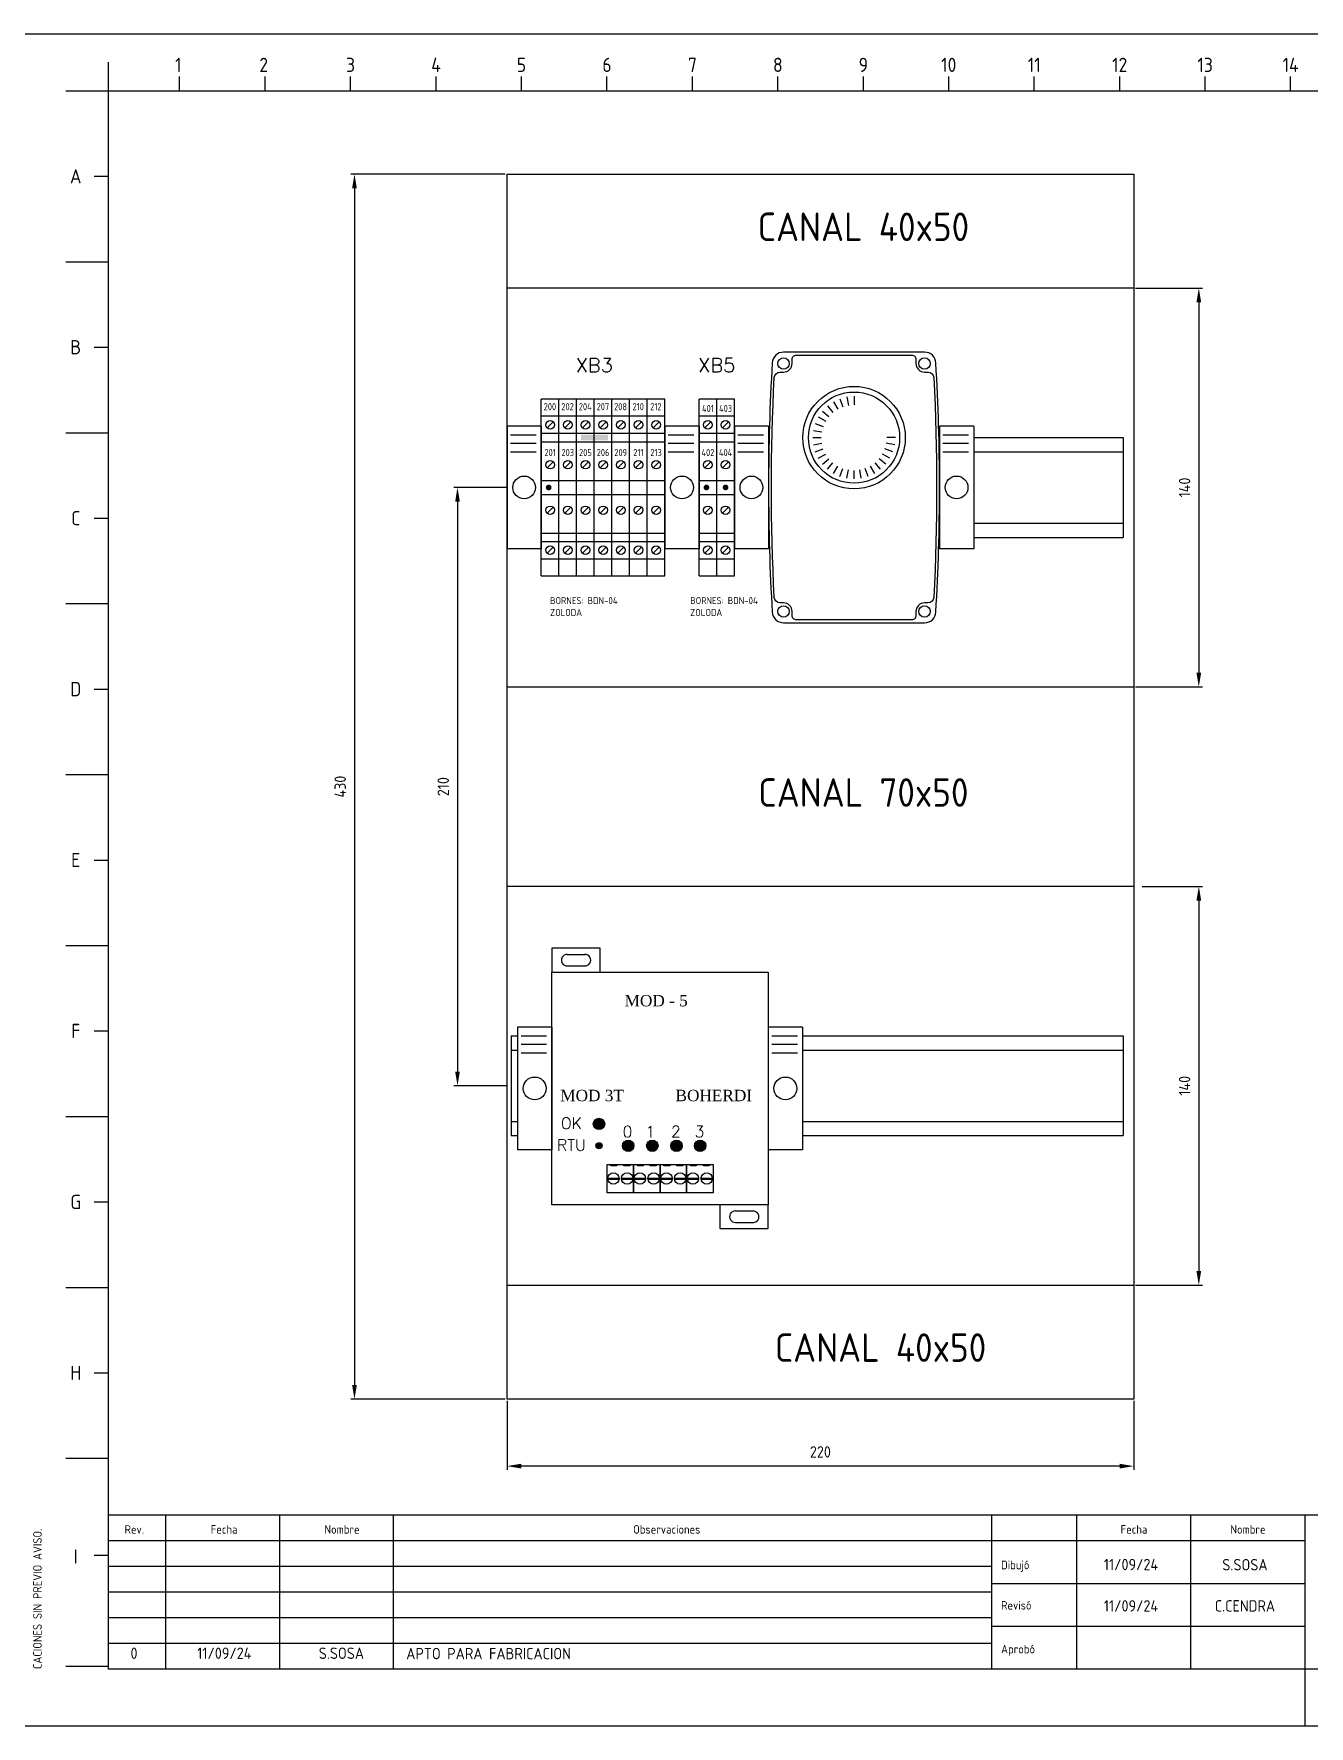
# Model space of a CAD drawing. Header units: millimetres. Extents: x 2272 to 7312, y -3839 to -3184.
# Drawn here: x 3123.4 to 3347.2, y -3839.2 to -3542.2 of the extents above; entities that cross this region are included whole.
import ezdxf
from ezdxf.enums import TextEntityAlignment as Align

# ---------------------------------------------------------------- set-up
doc = ezdxf.new("R2010")
doc.units = ezdxf.units.MM
for name, color, linetype in [('AUXILIAR', 30, 'Continuous'), ('COTAS', 3, 'Continuous'), ('TEXTO', 3, 'Continuous'), ('TEXTOS', 3, 'Continuous')]:
    doc.layers.add(name, color=color, linetype=linetype)
doc.styles.add('ROMANS', font='isocp3.shx')
doc.styles.get("Standard").update_dxf_attribs({"font": 'arial.ttf'})
doc.styles.add('style1', font='arial.ttf', dxfattribs={"height": 1})
doc.styles.add('style2', font='romab___.ttf', dxfattribs={"height": 1})
doc.dimstyles.new('ISO-25', dxfattribs={"dimtxt": 10, "dimasz": 5, "dimexe": 1.25, "dimexo": 0.625, "dimgap": 3, "dimtad": 1, "dimtxsty": 'ROMANS', "dimcen": 2.5, "dimadec": 0, "dimazin": 0, "dimtfac": 1, "dimtmove": 0, "dimatfit": 3, "dimfxl": 1, "dimarcsym": 0})

# ---------------------------------------------------------------- blocks, each defined once
blk = doc.blocks.new('A3-Funcional')
at = {"color": 1, "linetype": 'Continuous'}
for p, q in [((25, 287), (410, 287)), ((25, 10), (25, 287)), ((410, 37), (25, 37)), ((410, 10), (25, 10))]:
    blk.add_line(p, q, dxfattribs=at)
at = {"color": 2, "linetype": 'Continuous'}
for p, q in [((35, 37), (35, 10)), ((55, 37), (55, 10)), ((75, 37), (75, 10)), ((195, 10), (195, 37)), ((215, 10), (215, 37)), ((180, 32.5), (25, 32.5)), ((235, 32.5), (180, 32.5)), ((180, 28), (25, 28)), ((235, 25), (180, 25)), ((180, 23.5), (25, 23.5)), ((180, 19), (25, 19)), ((235, 17.5), (180, 17.5)), ((180, 14.5), (25, 14.5))]:
    blk.add_line(p, q, dxfattribs=at)
at = {"color": 1}
for p, q in [((180, 37), (180, 10)), ((180, 37), (180, 10)), ((235, 37), (235, 10))]:
    blk.add_line(p, q, dxfattribs=at)
blk.add_line((235, 10), (235, 0))
at = {"color": 11}
blk.add_lwpolyline([(0, 0), (0, 297), (420, 297), (420, 0)], close=True, dxfattribs=at)
at = {"layer": 'TEXTOS'}
blk.add_line((25, 287), (25, 292), dxfattribs=at)
at = {"layer": 'TEXTOS', "color": 3}
for p, q in [((37.5, 287), (37.5, 289.5)), ((52.5, 287), (52.5, 289.5)), ((67.5, 287), (67.5, 289.5)), ((82.5, 287), (82.5, 289.5)), ((97.5, 287), (97.5, 289.5)), ((112.5, 287), (112.5, 289.5)), ((127.5, 287), (127.5, 289.5)), ((142.5, 287), (142.5, 289.5)), ((157.5, 287), (157.5, 289.5)), ((172.5, 287), (172.5, 289.5)), ((187.5, 287), (187.5, 289.5)), ((202.5, 287), (202.5, 289.5)), ((217.5, 287), (217.5, 289.5)), ((232.5, 287), (232.5, 289.5)), ((17.5, 287), (25, 287)), ((22.5, 272), (25, 272)), ((17.5, 257), (25, 257)), ((22.5, 242), (25, 242)), ((17.5, 227), (25, 227)), ((22.5, 212), (25, 212)), ((17.5, 197), (25, 197)), ((22.5, 182), (25, 182)), ((17.5, 167), (25, 167)), ((22.5, 152), (25, 152)), ((17.5, 137), (25, 137)), ((22.5, 122), (25, 122)), ((17.5, 107), (25, 107)), ((22.5, 92), (25, 92)), ((17.5, 77), (25, 77)), ((22.5, 62), (25, 62)), ((17.5, 47), (25, 47)), ((22.5, 30), (25, 30)), ((17.5, 10.5), (25, 10.5))]:
    blk.add_line(p, q, dxfattribs=at)
at = {"layer": 'TEXTOS', "color": 3, "style": 'ROMANS'}
for s, p in [('1', (37.25, 290.3)), ('2', (52.25, 290.3)), ('3', (67.5, 290.3)), ('4', (82.5, 290.3)), ('5', (97.5, 290.3)), ('6', (112.5, 290.3)), ('7', (127.5, 290.3)), ('8', (142.5, 290.3)), ('9', (157.5, 290.3)), ('10', (172.5, 290.3)), ('11', (187.5, 290.3)), ('12', (202.5, 290.3)), ('13', (217.5, 290.3)), ('14', (232.5, 290.3))]:
    blk.add_text(s, height=2.5, dxfattribs=at).set_placement(p, align=Align.CENTER)
for s, p in [('A', (19.26, 272)), ('B', (19.26, 242)), ('C', (19.26, 212)), ('D', (19.26, 182)), ('E', (19.26, 152)), ('F', (19.26, 122)), ('G', (19.26, 92)), ('H', (19.26, 62)), ('I', (19.26, 29.78))]:
    blk.add_text(s, height=2.5, dxfattribs=at).set_placement(p, align=Align.MIDDLE)
at = {"layer": 'TEXTOS', "color": 3, "linetype": 'Continuous', "style": 'ROMANS'}
blk.add_text('CACIONES SIN PREVIO AVISO.', height=1.5, rotation=90, dxfattribs=at).set_placement((13.29, 10.01))
at = {"layer": 'TEXTOS', "color": 4, "linetype": 'Continuous', "style": 'ROMANS'}
for s, p in [('Rev.', (27.84, 33.77)), ('Dibujó', (181.68, 27.53)), ('Revisó', (181.68, 20.45)), ('Aprobó', (181.68, 12.77))]:
    blk.add_text(s, height=1.5, dxfattribs=at).set_placement(p)
for s, p in [('Fecha', (45.3, 34.53)), ('Nombre', (66, 34.53)), ('Observaciones', (123, 34.53)), ('Fecha', (205, 34.53)), ('Nombre', (225.01, 34.53))]:
    blk.add_text(s, height=1.5, dxfattribs=at).set_placement(p, align=Align.MIDDLE)
at = {"layer": 'TEXTOS', "color": 7, "linetype": 'Continuous', "style": 'style2', "width": 0.8}
blk.add_attdef('CLIENTE', (295.02, 31.81), '', height=3.5, dxfattribs=at)
at = {"layer": 'TEXTOS', "color": 7, "style": 'style2'}
blk.add_attdef('NºOBRA', text='', height=4, dxfattribs=at).set_placement((380.19, 28), align=Align.CENTER)
at = {"layer": 'TEXTOS', "color": 7, "linetype": 'Continuous', "style": 'style1'}
for tag, p in [('0/0', (403.7, 28)), ('1088-01MP01', (379.98, 18.5)), ('REVCLIENTE', (403.7, 18.5)), ('1088-01MP01', (379.98, 11.43)), ('REV', (403.7, 11.19))]:
    blk.add_attdef(tag, text='', height=2.5, dxfattribs=at).set_placement(p, align=Align.CENTER)
at = {"layer": 'TEXTOS', "style": 'ROMANS'}
for tag, p in [('04/01/01', (204.48, 27.37)), ('NAMEDIB', (224.48, 27.33)), ('FECHREV', (204.48, 20.11)), ('NAMEREV', (224.48, 20.1)), ('FECHAPR', (204.48, 12.61)), ('NAMEAPR', (224.48, 12.6))]:
    blk.add_attdef(tag, text='', height=2, dxfattribs=at).set_placement(p, align=Align.CENTER)
at = {"layer": 'TEXTOS', "color": 7, "style": 'style1'}
blk.add_attdef('OBRA', (295.02, 26.8), '', height=2.5, dxfattribs=at)
at = {"layer": 'TEXTOS', "color": 7, "style": 'style1', "width": 0.85}
for tag, p in [('DESCRIPCION1', (332.01, 20.37)), ('DESCRIPCION2', (332.01, 16.29)), ('DESCRIPCION3', (332.01, 12.18))]:
    blk.add_attdef(tag, text='', height=2.5, dxfattribs=at).set_placement(p, align=Align.CENTER)
blk = doc.blocks.new('BORNERA SEPARADOR')
for p, q in [((-649.79, 1388.9), (-661.79, 1388.9)), ((-661.79, 1388.9), (-661.79, 1345.9)), ((-660.59, 1385.9), (-651.59, 1385.9)), ((-649.79, 1388.9), (-649.79, 1345.9)), ((-660.59, 1382.9), (-651.59, 1382.9)), ((-660.59, 1379.9), (-651.59, 1379.9)), ((-649.79, 1345.9), (-661.79, 1345.9))]:
    blk.add_line(p, q)
blk.add_circle((-655.79, 1367.4), 4)
blk = doc.blocks.new('BORNERA DOBLE PISO')
at = {"layer": 'AUXILIAR'}
for p, q in [((-449.2, 1419.79), (-449.2, 1481.79)), ((-443, 1481.79), (-449.2, 1481.79)), ((-443, 1419.79), (-443, 1481.79)), ((-443, 1475.79), (-449.2, 1475.79)), ((-447.17, 1471.73), (-445.04, 1473.85)), ((-443, 1469.79), (-449.2, 1469.79)), ((-449.2, 1466.79), (-443, 1466.79)), ((-447.17, 1457.73), (-445.04, 1459.85)), ((-449.2, 1453.29), (-443, 1453.29)), ((-449.2, 1448.29), (-443, 1448.29)), ((-447.17, 1441.73), (-445.04, 1443.85)), ((-449.2, 1434.79), (-443, 1434.79)), ((-449.2, 1431.79), (-443, 1431.79)), ((-449.2, 1425.79), (-443, 1425.79)), ((-447.17, 1427.73), (-445.04, 1429.85)), ((-449.2, 1419.79), (-443, 1419.79))]:
    blk.add_line(p, q, dxfattribs=at)
for centre in [(-446.1, 1472.79), (-446.1, 1458.79), (-446.1, 1442.79), (-446.1, 1428.79)]:
    blk.add_circle(centre, 1.5, dxfattribs=at)
blk = doc.blocks.new('*D274')
at = {"layer": 'COTAS', "color": 0, "lineweight": -2, "transparency": 16777216}
for p, q in [((3620.42, -597.86), (3566.22, -597.86)), ((3567.47, -602.86), (3567.47, -1022.86)), ((3620.42, -1027.86), (3566.22, -1027.86))]:
    blk.add_line(p, q, dxfattribs=at)
at = {"layer": 'COTAS', "color": 0, "transparency": 16777216}
for points in [[(3566.64, -602.86), (3568.3, -602.86), (3567.47, -597.86)], [(3566.64, -1022.86), (3568.3, -1022.86), (3567.47, -1027.86)]]:
    blk.add_solid(points, dxfattribs=at)
at = {"layer": 'Defpoints', "color": 0, "transparency": 16777216}
for p in [(3621.04, -597.86), (3567.47, -1027.86), (3621.04, -1027.86)]:
    blk.add_point(p, dxfattribs=at)
at = {"layer": 'COTAS', "color": 0, "transparency": 16777216, "insert": (3562.47, -812.86), "char_height": 4, "attachment_point": 5, "rotation": 90, "style": 'ROMANS'}
blk.add_mtext('430', dxfattribs=at)
blk = doc.blocks.new('*D275')
at = {"layer": 'COTAS', "color": 0, "lineweight": -2, "transparency": 16777216}
for p, q in [((3621.04, -1028.48), (3621.04, -1052.61)), ((3841.04, -1028.48), (3841.04, -1052.61)), ((3836.04, -1051.36), (3626.04, -1051.36))]:
    blk.add_line(p, q, dxfattribs=at)
at = {"layer": 'COTAS', "color": 0, "transparency": 16777216}
for points in [[(3626.04, -1050.53), (3626.04, -1052.2), (3621.04, -1051.36)], [(3836.04, -1050.53), (3836.04, -1052.2), (3841.04, -1051.36)]]:
    blk.add_solid(points, dxfattribs=at)
at = {"layer": 'Defpoints', "color": 0, "transparency": 16777216}
for p in [(3621.04, -1027.86), (3841.04, -1027.86), (3621.04, -1051.36)]:
    blk.add_point(p, dxfattribs=at)
at = {"layer": 'COTAS', "color": 0, "transparency": 16777216, "insert": (3731.04, -1046.36), "char_height": 4, "attachment_point": 5, "style": 'ROMANS'}
blk.add_mtext('220', dxfattribs=at)
blk = doc.blocks.new('*D276')
at = {"layer": 'COTAS', "color": 0, "lineweight": -2, "transparency": 16777216}
for p, q in [((3841.67, -637.86), (3865.12, -637.86)), ((3863.87, -642.86), (3863.87, -772.86)), ((3841.67, -777.86), (3865.12, -777.86))]:
    blk.add_line(p, q, dxfattribs=at)
at = {"layer": 'COTAS', "color": 0, "transparency": 16777216}
for points in [[(3863.04, -642.86), (3864.7, -642.86), (3863.87, -637.86)], [(3863.04, -772.86), (3864.7, -772.86), (3863.87, -777.86)]]:
    blk.add_solid(points, dxfattribs=at)
at = {"layer": 'Defpoints', "color": 0, "transparency": 16777216}
for p in [(3841.04, -637.86), (3841.04, -777.86), (3863.87, -777.86)]:
    blk.add_point(p, dxfattribs=at)
at = {"layer": 'COTAS', "color": 0, "transparency": 16777216, "insert": (3858.87, -707.86), "char_height": 4, "attachment_point": 5, "rotation": 90, "style": 'ROMANS'}
blk.add_mtext('140', dxfattribs=at)
blk = doc.blocks.new('*D277')
at = {"layer": 'COTAS', "color": 0, "lineweight": -2, "transparency": 16777216}
for p, q in [((3844.02, -847.86), (3865.12, -847.86)), ((3863.87, -852.86), (3863.87, -982.86)), ((3841.67, -987.86), (3865.12, -987.86))]:
    blk.add_line(p, q, dxfattribs=at)
at = {"layer": 'COTAS', "color": 0, "transparency": 16777216}
for points in [[(3863.04, -852.86), (3864.7, -852.86), (3863.87, -847.86)], [(3863.04, -982.86), (3864.7, -982.86), (3863.87, -987.86)]]:
    blk.add_solid(points, dxfattribs=at)
at = {"layer": 'Defpoints', "color": 0, "transparency": 16777216}
for p in [(3843.39, -847.86), (3841.04, -987.86), (3863.87, -987.86)]:
    blk.add_point(p, dxfattribs=at)
at = {"layer": 'COTAS', "color": 0, "transparency": 16777216, "insert": (3858.87, -917.86), "char_height": 4, "attachment_point": 5, "rotation": 90, "style": 'ROMANS'}
blk.add_mtext('140', dxfattribs=at)
blk = doc.blocks.new('*D278')
at = {"layer": 'COTAS', "color": 0, "lineweight": -2, "transparency": 16777216}
for p, q in [((3621.04, -707.86), (3602.39, -707.86)), ((3603.64, -712.86), (3603.64, -912.86)), ((3621.04, -917.86), (3602.39, -917.86))]:
    blk.add_line(p, q, dxfattribs=at)
at = {"layer": 'COTAS', "color": 0, "transparency": 16777216}
for points in [[(3602.81, -712.86), (3604.47, -712.86), (3603.64, -707.86)], [(3602.81, -912.86), (3604.47, -912.86), (3603.64, -917.86)]]:
    blk.add_solid(points, dxfattribs=at)
at = {"layer": 'Defpoints', "color": 0, "transparency": 16777216}
for p in [(3621.67, -707.86), (3603.64, -917.86), (3621.67, -917.86)]:
    blk.add_point(p, dxfattribs=at)
at = {"layer": 'COTAS', "color": 0, "transparency": 16777216, "insert": (3598.64, -812.86), "char_height": 4, "attachment_point": 5, "rotation": 90, "style": 'ROMANS'}
blk.add_mtext('210', dxfattribs=at)
blk = doc.blocks.new('termostato')
at = {"color": 8}
for p, q in [((-7.25, -16.44), (-5.75, -19.04)), ((-4.96, -15.37), (-3.93, -18.19)), ((-2.52, -14.72), (-2, -17.67)), ((0, -14.5), (0, -17.5)), ((-12.56, -21.75), (-9.96, -23.25)), ((-11.11, -19.68), (-8.81, -21.61)), ((-9.32, -17.89), (-7.39, -20.19)), ((-14.5, -29), (-11.5, -29)), ((-14.28, -26.48), (-11.33, -27)), ((-13.63, -24.04), (-10.81, -25.07)), ((14.5, -29), (11.5, -29)), ((-14.28, -31.52), (-11.33, -31)), ((-13.63, -33.96), (-10.81, -32.93)), ((-12.56, -36.25), (-9.96, -34.75)), ((12.56, -36.25), (9.96, -34.75)), ((13.63, -33.96), (10.81, -32.93)), ((14.28, -31.52), (11.33, -31)), ((-11.11, -38.32), (-8.81, -36.39)), ((-9.32, -40.11), (-7.39, -37.81)), ((-7.25, -41.56), (-5.75, -38.96)), ((-4.96, -42.63), (-3.93, -39.81)), ((-2.52, -43.28), (-2, -40.33)), ((0, -43.5), (0, -40.5)), ((2.52, -43.28), (2, -40.33)), ((4.96, -42.63), (3.93, -39.81)), ((7.25, -41.56), (5.75, -38.96)), ((9.32, -40.11), (7.39, -37.81)), ((11.11, -38.32), (8.81, -36.39))]:
    blk.add_line(p, q, dxfattribs=at)
blk.add_lwpolyline([(24.74, -94, 0.39729), (28.73, -90.23, 0.02907), (28.73, -2.77, 0.39729), (24.74, 1), (-24.74, 1, 0.39729), (-28.73, -2.77, 0.02907), (-28.73, -90.23, 0.39729), (-24.74, -94)], format="xyb", close=True)
blk.add_lwpolyline([(26.01, -87), (24.74, -87, 0.414214), (21.74, -90), (21.74, -91.5, -0.414214), (20.24, -93), (-20.24, -93, -0.414214), (-21.74, -91.5), (-21.74, -90, 0.414214), (-24.74, -87), (-26.01, -87, -0.399247), (-28.01, -85.1, -0.025689), (-28.01, -7.9, -0.399247), (-26.01, -6), (-24.74, -6, 0.414214), (-21.74, -3), (-21.74, -1.5, -0.414214), (-20.24, 0), (20.24, 0, -0.414214), (21.74, -1.5), (21.74, -3, 0.414214), (24.74, -6), (26.01, -6, -0.399247), (28.01, -7.9, -0.025689), (28.01, -85.1, -0.399247)], format="xyb", close=True, dxfattribs=at)
for centre, radius in [((-24.74, -3), 2), ((24.74, -3), 2), ((0, -29), 18), ((-24.74, -90), 2), ((24.74, -90), 2)]:
    blk.add_circle(centre, radius)
blk.add_circle((0, -29), 16, dxfattribs=at)
blk = doc.blocks.new('A$C24A666E3')
h = blk.add_hatch(color=256)
h.dxf.hatch_style = 1
h.set_gradient(color1=(0, 255, 0), one_color=1, tint=1)
edge = h.paths.add_edge_path()
edge.add_arc((888.645, -395.901), 2, 0, 360)
h = blk.add_hatch(color=256)
h.dxf.hatch_style = 1
h.set_gradient(color1=(0, 255, 0), one_color=1, tint=1)
edge = h.paths.add_edge_path()
edge.add_arc((888.645, -403.55), 1.068, 0, 360)
h = blk.add_hatch(color=256)
h.dxf.hatch_style = 1
h.set_gradient(color1=(0, 255, 0), one_color=1, tint=1)
edge = h.paths.add_edge_path()
edge.add_arc((898.906, -403.55), 2, 0, 360)
h = blk.add_hatch(color=256)
h.dxf.hatch_style = 1
h.set_gradient(color1=(0, 255, 0), one_color=1, tint=1)
edge = h.paths.add_edge_path()
edge.add_arc((907.37, -403.55), 2, 0, 360)
h = blk.add_hatch(color=256)
h.dxf.hatch_style = 1
h.set_gradient(color1=(0, 255, 0), one_color=1, tint=1)
edge = h.paths.add_edge_path()
edge.add_arc((915.835, -403.55), 2, 0, 360)
h = blk.add_hatch(color=256)
h.dxf.hatch_style = 1
h.set_gradient(color1=(0, 255, 0), one_color=1, tint=1)
edge = h.paths.add_edge_path()
edge.add_arc((924.141, -403.55), 2, 0, 360)
h = blk.add_hatch(color=256)
h.dxf.hatch_style = 1
h.set_gradient(color1=(91, 91, 91), one_color=1, tint=1)
h.paths.add_polyline_path([(891.707, -414.875), (895.686, -414.874), (895.686, -415.242), (891.707, -415.242)])
h = blk.add_hatch(color=256)
h.dxf.hatch_style = 1
h.set_gradient(color1=(91, 91, 91), one_color=1, tint=1)
h.paths.add_polyline_path([(896.536, -414.876), (900.515, -414.875), (900.515, -415.243), (896.536, -415.243)])
h = blk.add_hatch(color=256)
h.dxf.hatch_style = 1
h.set_gradient(color1=(91, 91, 91), one_color=1, tint=1)
h.paths.add_polyline_path([(901.017, -414.875), (904.996, -414.874), (904.996, -415.242), (901.017, -415.242)])
h = blk.add_hatch(color=256)
h.dxf.hatch_style = 1
h.set_gradient(color1=(91, 91, 91), one_color=1, tint=1)
h.paths.add_polyline_path([(905.846, -414.876), (909.824, -414.875), (909.824, -415.243), (905.846, -415.243)])
h = blk.add_hatch(color=256)
h.dxf.hatch_style = 1
h.set_gradient(color1=(91, 91, 91), one_color=1, tint=1)
h.paths.add_polyline_path([(910.327, -414.875), (914.305, -414.874), (914.305, -415.242), (910.327, -415.242)])
h = blk.add_hatch(color=256)
h.dxf.hatch_style = 1
h.set_gradient(color1=(91, 91, 91), one_color=1, tint=1)
h.paths.add_polyline_path([(915.156, -414.876), (919.134, -414.875), (919.134, -415.243), (915.156, -415.243)])
h = blk.add_hatch(color=256)
h.dxf.hatch_style = 1
h.set_gradient(color1=(91, 91, 91), one_color=1, tint=1)
h.paths.add_polyline_path([(919.637, -414.875), (923.615, -414.874), (923.615, -415.242), (919.637, -415.242)])
h = blk.add_hatch(color=256)
h.dxf.hatch_style = 1
h.set_gradient(color1=(91, 91, 91), one_color=1, tint=1)
h.paths.add_polyline_path([(924.465, -414.876), (928.444, -414.875), (928.444, -415.243), (924.466, -415.243)])
for p, q in [((891.707, -414.875), (895.686, -414.874)), ((891.707, -414.875), (891.707, -415.242)), ((891.707, -415.242), (895.686, -415.242)), ((895.686, -414.874), (895.686, -415.242)), ((896.535, -414.874), (900.518, -414.874)), ((896.535, -415.242), (900.518, -415.242)), ((901.017, -414.875), (904.996, -414.874)), ((901.017, -414.875), (901.017, -415.242)), ((901.017, -415.242), (904.996, -415.242)), ((904.996, -414.874), (904.996, -415.242)), ((905.845, -414.874), (909.828, -414.874)), ((905.845, -415.242), (909.828, -415.242)), ((910.327, -414.875), (914.305, -414.874)), ((910.327, -414.875), (910.327, -415.242)), ((910.327, -415.242), (914.305, -415.242)), ((914.305, -414.874), (914.305, -415.242)), ((915.155, -414.874), (919.138, -414.874)), ((915.155, -415.242), (919.138, -415.242)), ((919.637, -414.875), (923.615, -414.874)), ((919.637, -414.875), (919.637, -415.242)), ((919.637, -415.242), (923.615, -415.242)), ((923.615, -414.874), (923.615, -415.242)), ((924.465, -414.874), (928.448, -414.874)), ((924.465, -415.242), (928.448, -415.242))]:
    blk.add_line(p, q)
for points in [[(1076.378, -62.497), (1076.378, -492.497), (856.378, -492.497), (856.378, -62.497)], [(856.378, -242.497), (1076.378, -242.497), (1076.378, -312.497), (856.378, -312.497)]]:
    blk.add_lwpolyline(points, close=True)
blk.add_lwpolyline([(856.378, -102.497), (856.378, -102.497), (856.378, -62.497), (1056.378, -62.497)])
at = {"color": 0}
for points in [[(856.378, -62.497), (1076.378, -62.497), (1076.378, -102.497), (856.378, -102.497)], [(856.378, -452.497), (1076.378, -452.497), (1076.378, -492.497), (856.378, -492.497)]]:
    blk.add_lwpolyline(points, close=True, dxfattribs=at)
for centre, radius in [((888.645, -395.901), 2), ((888.645, -403.55), 1.068), ((898.906, -403.55), 2), ((907.37, -403.55), 2), ((915.835, -403.55), 2), ((924.141, -403.55), 2)]:
    blk.add_circle(centre, radius)
at = {"layer": 'AUXILIAR'}
for p, q in [((1020.178, -154.997), (1072.662, -154.997)), ((1020.178, -159.997), (1072.662, -159.997)), ((1072.662, -154.997), (1072.662, -189.997)), ((1020.178, -184.997), (1072.662, -184.997)), ((1020.178, -189.997), (1072.662, -189.997)), ((877.499, -336.402), (883.817, -336.402)), ((877.569, -340.396), (883.887, -340.396)), ((857.821, -364.997), (860.076, -364.997)), ((857.821, -364.997), (857.821, -399.997)), ((857.821, -364.997), (857.821, -399.997)), ((960.076, -364.997), (1072.662, -364.997)), ((1072.662, -364.997), (1072.662, -399.997)), ((857.821, -369.997), (860.076, -369.997)), ((960.076, -369.997), (1072.662, -369.997)), ((857.821, -394.997), (860.076, -394.997)), ((960.076, -394.997), (1072.662, -394.997)), ((857.821, -399.997), (860.076, -399.997)), ((960.076, -399.997), (1072.662, -399.997)), ((936.531, -426.449), (942.849, -426.449)), ((936.601, -430.443), (942.919, -430.443))]:
    blk.add_line(p, q, dxfattribs=at)
for points in [[(872.076, -342.599), (889.044, -342.599), (889.044, -334.203), (872.076, -334.203)], [(872.076, -342.599), (948.076, -342.599), (948.076, -424.25), (872.076, -424.25)], [(891.457, -410.094), (900.766, -410.094), (900.766, -420.023), (891.457, -420.023)], [(892.808, -410.094), (894.868, -410.094), (894.868, -410.651), (892.808, -410.651)], [(897.355, -410.094), (899.415, -410.094), (899.415, -410.651), (897.355, -410.651)], [(900.766, -410.094), (910.076, -410.094), (910.076, -420.023), (900.766, -420.023)], [(902.118, -410.094), (904.178, -410.094), (904.178, -410.651), (902.118, -410.651)], [(906.665, -410.094), (908.725, -410.094), (908.725, -410.651), (906.665, -410.651)], [(910.076, -410.094), (919.386, -410.094), (919.386, -420.023), (910.076, -420.023)], [(911.427, -410.094), (913.488, -410.094), (913.488, -410.651), (911.427, -410.651)], [(915.975, -410.094), (918.035, -410.094), (918.035, -410.651), (915.975, -410.651)], [(919.386, -410.094), (928.696, -410.094), (928.696, -420.023), (919.386, -420.023)], [(920.737, -410.094), (922.797, -410.094), (922.797, -410.651), (920.737, -410.651)], [(925.284, -410.094), (927.345, -410.094), (927.345, -410.651), (925.284, -410.651)], [(931.108, -432.646), (948.076, -432.646), (948.076, -424.25), (931.108, -424.25)]]:
    blk.add_lwpolyline(points, close=True, dxfattribs=at)
for centre in [(893.696, -415.058), (898.527, -415.058), (903.006, -415.058), (907.836, -415.058), (912.316, -415.058), (917.146, -415.058), (921.626, -415.058), (926.456, -415.058)]:
    blk.add_circle(centre, 2, dxfattribs=at)
for centre, start, end in [((877.429, -338.401), 87.978586, 274.029086), ((883.746, -338.401), 265.970914, 92.021414), ((936.46, -428.448), 87.978586, 274.029086), ((942.778, -428.448), 265.970914, 92.021414)]:
    blk.add_arc(centre, 2, start, end, dxfattribs=at)
at = {"layer": 'TEXTOS', "const_width": 1}
for points in [[(870.478, -172.497, 1), (871.478, -172.497, 1)], [(925.878, -172.497, 1), (926.878, -172.497, 1)], [(932.577, -172.478, 1), (933.577, -172.478, 1)]]:
    blk.add_lwpolyline(points, format="xyb", close=True, dxfattribs=at)
at = {"layer": 'TEXTOS'}
blk.add_trace([(891.823, -155.997), (891.823, -153.997), (882.315, -155.997), (882.315, -153.997)], dxfattribs=at)
for name, p in [('termostato', (978.178, -125.997)), ('BORNERA DOBLE PISO', (1317.583, -1623.291)), ('BORNERA DOBLE PISO', (1323.783, -1623.291)), ('BORNERA DOBLE PISO', (1329.983, -1623.291)), ('BORNERA DOBLE PISO', (1336.183, -1623.291)), ('BORNERA DOBLE PISO', (1342.383, -1623.291)), ('BORNERA DOBLE PISO', (1348.583, -1623.291)), ('BORNERA DOBLE PISO', (1354.783, -1623.291)), ('BORNERA DOBLE PISO', (1372.983, -1623.291)), ('BORNERA DOBLE PISO', (1379.183, -1623.291)), ('BORNERA SEPARADOR', (1518.167, -1539.895)), ('BORNERA SEPARADOR', (1573.567, -1539.895)), ('BORNERA SEPARADOR', (1597.967, -1539.895)), ('BORNERA SEPARADOR', (1669.967, -1539.895)), ('BORNERA SEPARADOR', (1521.865, -1750.823)), ('BORNERA SEPARADOR', (1609.865, -1750.823))]:
    blk.add_blockref(name, p)
at = {"layer": 'TEXTO', "style": 'ROMANS', "width": 0.8}
for s, p in [('200', (871.414, -145.379)), ('202', (877.614, -145.379)), ('204', (883.814, -145.379)), ('207', (890.014, -145.379)), ('208', (896.214, -145.379)), ('210', (902.414, -145.379)), ('212', (908.614, -145.379)), ('401', (926.878, -145.997)), ('403', (933.078, -145.997)), ('201', (871.478, -161.497)), ('203', (877.678, -161.497)), ('205', (883.878, -161.497)), ('206', (890.078, -161.497)), ('209', (896.278, -161.497)), ('211', (902.478, -161.497)), ('213', (908.678, -161.497)), ('402', (926.878, -161.497)), ('404', (933.078, -161.497))]:
    blk.add_text(s, height=2.5, dxfattribs=at).set_placement(p, align=Align.CENTER)
at = {"layer": 'TEXTO', "attachment_point": 5}
for s, width, insert, char_height in [('{\\Fromans|c0;XB3}', 25.48141, (886.978, -129.572), 5), ('{\\Fromans|c0;XB5}', 25.48141, (929.978, -129.572), 5), ('{\\fRomantic|b0|i0|c2|p2;MOD - 5}', 71.23278, (908.718, -352.651), 4), ('{\\fRomantic|b0|i0|c2|p2;MOD 3T            BOHERDI}', 71.23278, (908.718, -385.937), 4), ('{\\Fromans|c0;OK   }', 25.48141, (878.95, -395.665), 4), ('{\\Fromans|c0;0   }', 4.3677, (898.68, -398.574), 4), ('{\\Fromans|c0;1   }', 4.3677, (906.696, -398.624), 4), ('{\\Fromans|c0;2   }', 4.3677, (915.609, -398.574), 4), ('{\\Fromans|c0;3   }', 4.3677, (923.915, -398.574), 4), ('{\\Fromans|c0;RTU   }', 25.48141, (878.95, -403.313), 4)]:
    blk.add_mtext_dynamic_manual_height_columns(s, width=width, gutter_width=12.5, heights=[0], dxfattribs=dict(at, insert=insert, char_height=char_height))
at = {"layer": 'TEXTO', "char_height": 2.5, "attachment_point": 1, "style": 'ROMANS'}
for insert in [(871.478, -210.947), (920.678, -210.947)]:
    blk.add_mtext_dynamic_manual_height_columns('BORNES: BDN-04\\PZOLODA', width=28.12959, gutter_width=10, heights=[0], dxfattribs=dict(at, insert=insert))
at = {"layer": 'TEXTOS', "style": 'ROMANS'}
for s, p in [('CANAL 40x50', (981.465, -85.997)), ('CANAL 70x50', (981.465, -284.554)), ('CANAL 40x50', (987.465, -479.4))]:
    blk.add_text(s, height=10, dxfattribs=at).set_placement(p, align=Align.CENTER)
at = {"layer": 'COTAS'}
dim = blk.add_linear_dim(base=(802.805, -492.497), p1=(856.378, -62.497), p2=(856.378, -492.497), angle=90, dimstyle='ISO-25', override={"dimtxt": 4}, dxfattribs=at)
dim.commit()
dim.dimension.update_dxf_attribs({"geometry": '*D274', "text_midpoint": (802.805, -277.497), "dimtype": 128, "insert": (-2764.666, 535.363)})
for base, p1, p2, picture, middle in [((1099.204, -242.497), (1076.378, -102.497), (1076.378, -242.497), '*D276', (1094.204, -172.497)), ((838.975, -382.497), (857.003, -172.497), (857.003, -382.497), '*D278', (833.974, -277.497)), ((1099.204, -452.497), (1078.728, -312.497), (1076.378, -452.497), '*D277', (1094.204, -382.497))]:
    dim = blk.add_linear_dim(base=base, p1=p1, p2=p2, angle=90, dimstyle='ISO-25', override={"dimtxt": 4}, dxfattribs=at)
    dim.commit()
    dim.dimension.update_dxf_attribs({"geometry": picture, "text_midpoint": middle, "insert": (-2764.666, 535.363)})
dim = blk.add_linear_dim(base=(856.378, -515.999), p1=(1076.378, -492.497), p2=(856.378, -492.497), dimstyle='ISO-25', override={"dimtxt": 4}, dxfattribs=at)
dim.commit()
dim.dimension.update_dxf_attribs({"geometry": '*D275', "text_midpoint": (966.378, -510.999), "insert": (-2764.666, 535.363)})

msp = doc.modelspace()

# ---------------------------------------------------------------- block references
ref = msp.add_blockref('A3-Funcional', (3111.5, -3839.17))
ref.add_attrib('04/01/01', '11/09/24', dxfattribs={"layer": 'TEXTOS', "height": 2, "style": 'ROMANS'}).set_placement((3315.98, -3811.81), align=Align.CENTER)
ref.add_attrib('FECHREV', '11/09/24', dxfattribs={"layer": 'TEXTOS', "height": 2, "style": 'ROMANS'}).set_placement((3315.98, -3819.07), align=Align.CENTER)
ref.add_attrib('NAMEREV', 'C.CENDRA', dxfattribs={"layer": 'TEXTOS', "height": 2, "style": 'ROMANS'}).set_placement((3335.98, -3819.07), align=Align.CENTER)
ref.add_attrib('NAMEDIB', 'S.SOSA', dxfattribs={"layer": 'TEXTOS', "height": 2, "style": 'ROMANS'}).set_placement((3335.98, -3811.84), align=Align.CENTER)
at = {"xscale": 0.5, "yscale": 0.5, "zscale": 0.5}
msp.add_blockref('A$C24A666E3', (2778.28, -3535.54), dxfattribs=at)

# ---------------------------------------------------------------- texts
at = {"layer": 'TEXTOS', "char_height": 2, "attachment_point": 5, "style": 'ROMANS'}
for s, width, insert in [('0', 10.7021, (3140.99, -3826.37)), ('\\A1;11/09/24', 10.5263, (3156.84, -3826.38)), ('S.SOSA', 10.5263, (3177.39, -3826.38)), ('APTO PARA FABRICACION', 40.0316, (3203.22, -3826.44))]:
    msp.add_mtext_dynamic_manual_height_columns(s, width=width, gutter_width=10, heights=[0], dxfattribs=dict(at, insert=insert))

doc.saveas('drawing.dxf')
